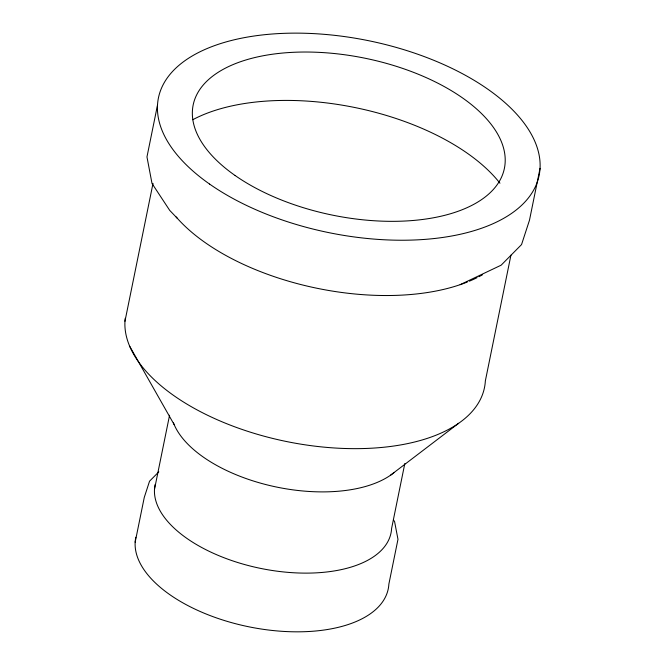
<?xml version="1.0" encoding="UTF-8"?>
<svg xmlns="http://www.w3.org/2000/svg" width="665" height="665" viewBox="0 0 665 665"><rect width="100%" height="100%" fill="white"/><g stroke="black" fill="none" stroke-linecap="round" stroke-linejoin="round"><path stroke-width="1" d="M157.514 105.045L146.965 156.907L152.002 183.465L169.725 210.398L177.555 218.561M124.954 321.295L153.017 183.374M135.161 542.199L144.272 497.412L149.542 481.202L158.819 471.842M154.488 489.357L169.567 415.234M404.819 463.53L391.594 528.517A120.398 60.748 11.5 0 1 264.77 569.215A120.398 60.748 11.5 0 1 155.161 484.444M510.936 255.16L485.35 380.904A183.008 92.335 11.5 0 1 296.923 443.497A183.008 92.335 11.5 0 1 125.228 318.294M540.047 168.32L529.49 220.181L521.543 244.579L501.144 265.177L460.138 284.678M390.521 475.226L458.642 423.297M393.58 520.063L394.603 521.676L397.978 539.315L388.867 584.103A128.827 64.995 11.5 0 1 253.473 627.702A128.827 64.995 11.5 0 1 135.81 537.254M129.708 346.315L174.164 424.611M393.954 472.649A120.398 60.748 11.5 0 1 272.284 486.123A120.398 60.748 11.5 0 1 173.382 422.657M482.466 274.778A183.008 92.335 11.5 0 1 478.925 276.707M477.096 277.646A183.008 92.335 11.5 0 1 469.399 281.17M467.395 281.993A183.008 92.335 11.5 0 1 176.109 216.906M192.792 119.708A183.008 92.335 11.5 0 1 499.955 183.216M235.102 175.502A158.81 80.124 11.5 0 0 498.692 182.426A158.81 80.124 11.5 0 0 312.542 52.119A158.81 80.124 11.5 0 0 235.102 175.502M209.608 184.08A194.247 98.004 11.5 0 0 532.091 192.717A194.247 98.004 11.5 0 0 304.628 33.25A194.247 98.004 11.5 0 0 209.608 184.08"/></g></svg>
